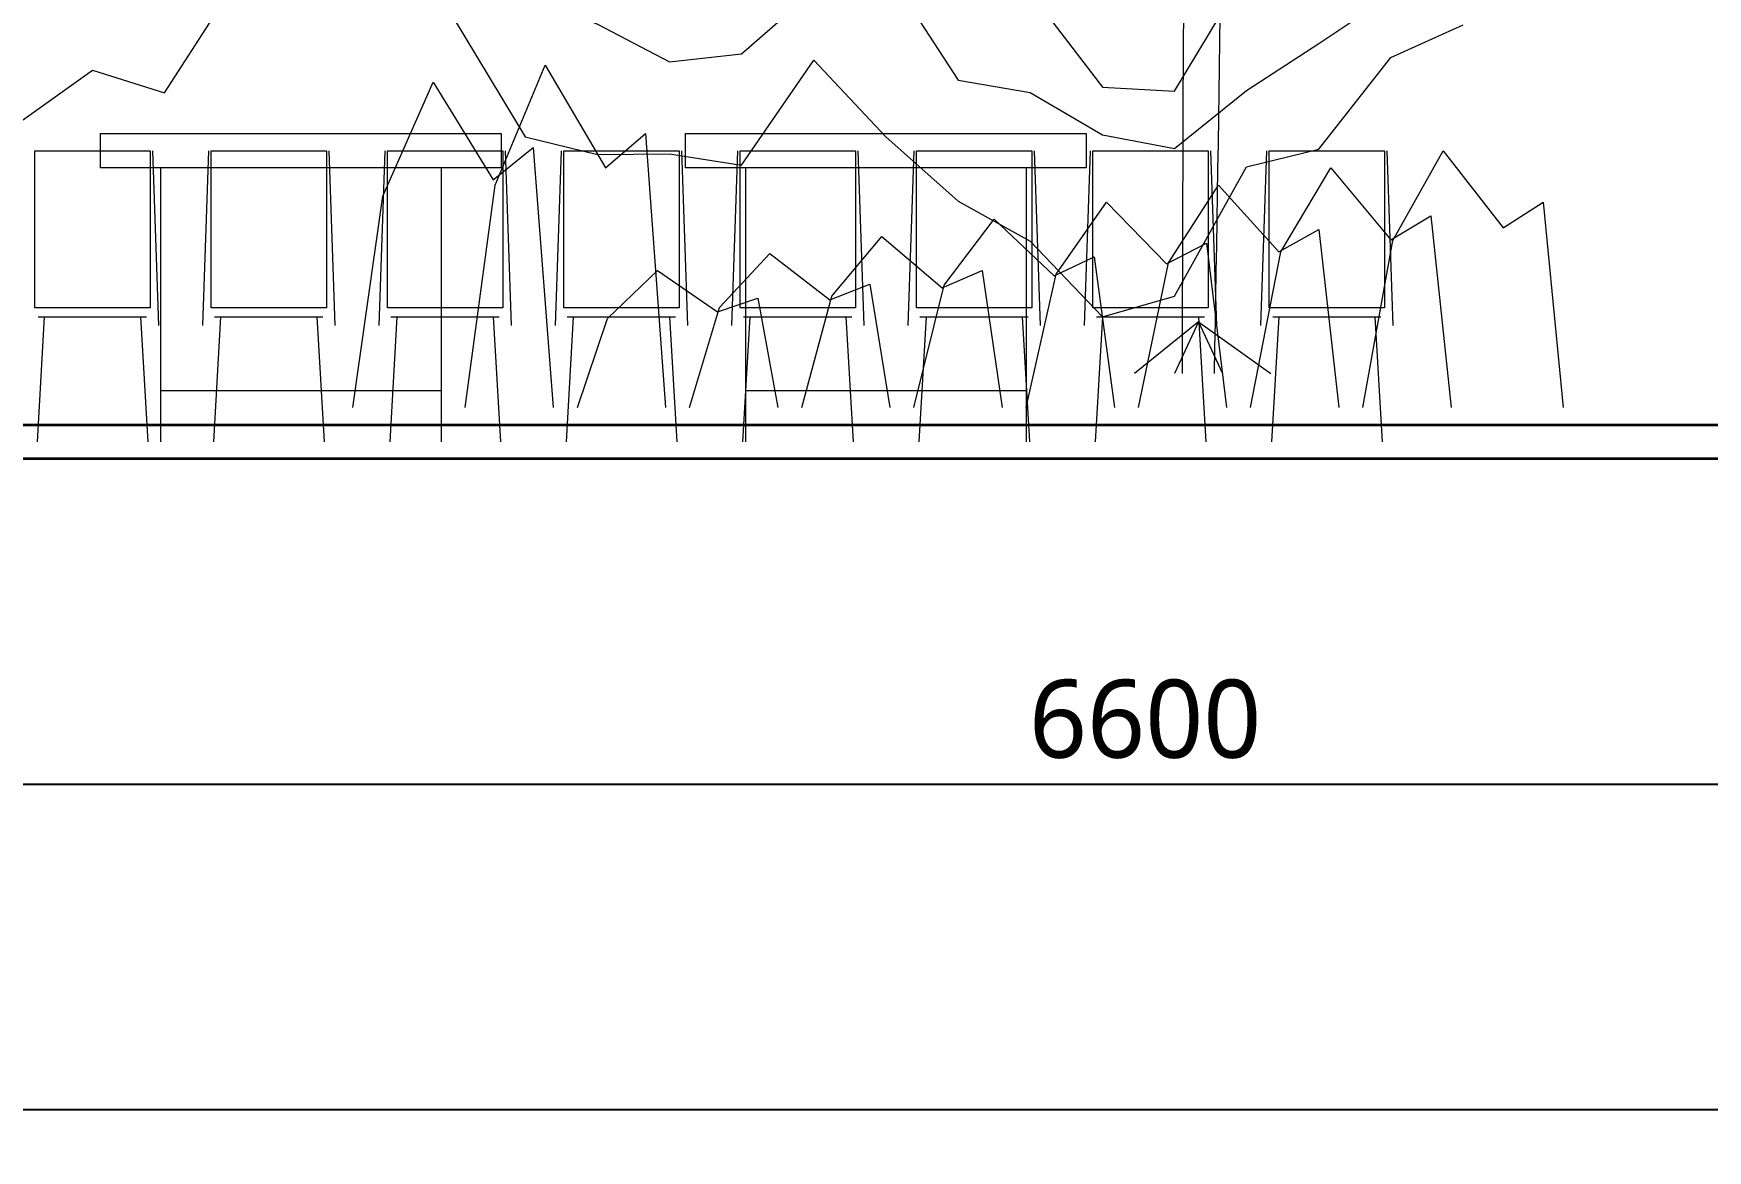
# Model space of a CAD drawing. Header units: millimetres. Extents: x -1800 to 33200, y -8500 to 38400.
# Drawn here: x 20107 to 24614, y 8338 to 11345 of the extents above; entities that cross this region are included whole.
import ezdxf

# ---------------------------------------------------------------- set-up
doc = ezdxf.new("R2010")
doc.units = ezdxf.units.MM
for name, color, linetype, lineweight in [('E-DIM', 7, 'Continuous', 13), ('E-FURNITURE', 7, 'Continuous', 18), ('E-LANDSCAPE', 8, 'Continuous', 9), ('E-OUTLINE', 7, 'Continuous', 35), ('E-PLANT', 3, 'Continuous', 13)]:
    doc.layers.add(name, color=color, linetype=linetype, lineweight=lineweight)
doc.styles.add('CJK', font='NotoSansCJK-Regular.ttc')
doc.styles.add('OpenSansCondensed-Light', font='OpenSansCondensed-Light.ttf')
doc.dimstyles.new('EZDXF', dxfattribs={"dimtxt": 0.25, "dimasz": 0.175, "dimexe": 0.375, "dimexo": 0.125, "dimgap": 0.1, "dimtad": 1, "dimlfac": 100, "dimzin": 12, "dimdsep": 46, "dimtxsty": 'OpenSansCondensed-Light', "dimblk": 'ARCHTICK', "dimcen": 2.5, "dimazin": 3, "dimtfac": 0.5, "dimtmove": 2, "dimatfit": 3})

# ---------------------------------------------------------------- blocks, each defined once
blk = doc.blocks.new('_ARCHTICK')
at = {"color": 0, "linetype": 'BYBLOCK', "const_width": 0.15}
blk.add_lwpolyline([(-0.5, -0.5), (0.5, 0.5)], dxfattribs=at)

msp = doc.modelspace()

# ---------------------------------------------------------------- linework, layer by layer
at = {"layer": 'E-FURNITURE'}
for p, q in [((20427.1, 11029.7), (20443.3, 10559.5)), ((20578.2, 11029.7), (20562, 10559.5)), ((20901.9, 11029.7), (20918.1, 10559.5)), ((21053, 11029.7), (21036.8, 10559.5)), ((21376.7, 11029.7), (21392.9, 10559.5)), ((21527.8, 11029.7), (21511.6, 10559.5)), ((21851.5, 11029.7), (21867.7, 10559.5)), ((22002.6, 11029.7), (21986.4, 10559.5)), ((22326.3, 11029.7), (22342.5, 10559.5)), ((22477.4, 11029.7), (22461.2, 10559.5)), ((22801.1, 11029.7), (22817.3, 10559.5)), ((22952.2, 11029.7), (22936, 10559.5)), ((23275.9, 11029.7), (23292.1, 10559.5)), ((23427, 11029.7), (23410.8, 10559.5)), ((23750.7, 11029.7), (23766.9, 10559.5)), ((20448.7, 10983.6), (20448.7, 10246.1)), ((21204.1, 10983.6), (21204.1, 10246.1)), ((22024.2, 10983.6), (22024.2, 10246.1)), ((22779.6, 10983.6), (22779.6, 10246.1)), ((20135.8, 10583), (20116.4, 10246.1)), ((20119.6, 10583), (20411, 10583)), ((20394.8, 10583), (20414.2, 10246.1)), ((20610.6, 10583), (20591.2, 10246.1)), ((20594.4, 10583), (20885.8, 10583)), ((20869.6, 10583), (20889, 10246.1)), ((21085.4, 10583), (21066, 10246.1)), ((21069.2, 10583), (21360.6, 10583)), ((21344.4, 10583), (21363.8, 10246.1)), ((21560.2, 10583), (21540.8, 10246.1)), ((21544, 10583), (21835.4, 10583)), ((21819.2, 10583), (21838.6, 10246.1)), ((22035, 10583), (22015.6, 10246.1)), ((22018.8, 10583), (22310.2, 10583)), ((22294, 10583), (22313.4, 10246.1)), ((22509.8, 10583), (22490.4, 10246.1)), ((22493.6, 10583), (22785, 10583)), ((22768.8, 10583), (22788.2, 10246.1)), ((22984.6, 10583), (22965.2, 10246.1)), ((22968.4, 10583), (23259.8, 10583)), ((23243.6, 10583), (23263, 10246.1)), ((23459.4, 10583), (23440, 10246.1)), ((23443.2, 10583), (23734.6, 10583)), ((23718.4, 10583), (23737.8, 10246.1)), ((20448.7, 10384.4), (21204.1, 10384.4)), ((22024.2, 10384.4), (22779.6, 10384.4))]:
    msp.add_line(p, q, dxfattribs=at)
for points in [[(20286.9, 11075.8), (21366, 11075.8), (21366, 10983.6), (20286.9, 10983.6)], [(21862.3, 11075.8), (22941.4, 11075.8), (22941.4, 10983.6), (21862.3, 10983.6)], [(20109.9, 11029.7), (20420.7, 11029.7), (20420.7, 10606.5), (20109.9, 10606.5)], [(20584.7, 11029.7), (20895.5, 11029.7), (20895.5, 10606.5), (20584.7, 10606.5)], [(21059.5, 11029.7), (21370.3, 11029.7), (21370.3, 10606.5), (21059.5, 10606.5)], [(21534.3, 11029.7), (21845.1, 11029.7), (21845.1, 10606.5), (21534.3, 10606.5)], [(22009.1, 11029.7), (22319.9, 11029.7), (22319.9, 10606.5), (22009.1, 10606.5)], [(22483.9, 11029.7), (22794.7, 11029.7), (22794.7, 10606.5), (22483.9, 10606.5)], [(22958.7, 11029.7), (23269.5, 11029.7), (23269.5, 10606.5), (22958.7, 10606.5)], [(23433.5, 11029.7), (23744.3, 11029.7), (23744.3, 10606.5), (23433.5, 10606.5)]]:
    msp.add_lwpolyline(points, close=True, dxfattribs=at)
at = {"layer": 'E-LANDSCAPE'}
for points in [[(20071, 11639.3), (20265.3, 11599.1), (20459.5, 11865.5), (20653.8, 12081.4), (20848, 12095), (21042.2, 11966.6), (21236.5, 11835.8), (21430.7, 11756.8), (21624.9, 11437.3), (21819.2, 11653.9), (22013.4, 11572.7), (22207.6, 11639.2), (22401.9, 11587.3), (22596.1, 11661), (22790.3, 11455.4), (22984.6, 11200.7), (23178.8, 11190.2), (23373.1, 11512.4), (23567.3, 11787.1), (23761.5, 11699.7), (23955.8, 11857.6)], [(20071, 11426.1), (20265.3, 11473.9), (20459.5, 11678.1), (20653.8, 11743.9), (20848, 11739.2), (21042.2, 11723.4), (21236.5, 11619.6), (21430.7, 11452.5), (21624.9, 11370.6), (21819.2, 11269.3), (22013.4, 11290.2), (22207.6, 11461.1), (22401.9, 11519.2), (22596.1, 11220.1), (22790.3, 11186.4), (22984.6, 11072.4), (23178.8, 11035.6), (23373.1, 11192.2), (23567.3, 11318.2), (23761.5, 11448.1), (23955.8, 11431)], [(20071, 11107.2), (20265.3, 11246.6), (20459.5, 11185.2), (20653.8, 11488.1), (20848, 11633.8), (21042.2, 11401.6), (21236.5, 11388.6), (21430.7, 11067.1), (21624.9, 11019.8), (21819.2, 11021.1), (22013.4, 10990.7), (22207.6, 11273.5), (22401.9, 11067.2), (22596.1, 10893.7), (22790.3, 10786.1), (22984.6, 10582.9), (23178.8, 10638.5), (23373.1, 10986.7), (23567.3, 11033.7), (23761.5, 11280.7), (23955.8, 11368.5)], [(21268.8, 10338.3), (21349.8, 10937.5), (21484.7, 11260.2), (21646.5, 10983.6), (21754.4, 11075.8), (21808.4, 10338.3)], [(20966.7, 10338.3), (21047.6, 10907.5), (21182.5, 11214.1), (21344.4, 10951.3), (21452.3, 11038.9), (21506.2, 10338.3)], [(23686, 10338.3), (23766.9, 10787.7), (23901.8, 11029.7), (24063.7, 10822.3), (24171.6, 10891.4), (24225.5, 10338.3)], [(23383.8, 10338.3), (23464.8, 10757.7), (23599.7, 10983.6), (23761.5, 10790), (23869.4, 10854.5), (23923.4, 10338.3)], [(23081.7, 10338.3), (23162.6, 10727.8), (23297.5, 10937.5), (23459.4, 10757.7), (23567.3, 10817.7), (23621.2, 10338.3)], [(22779.6, 10338.3), (22860.5, 10697.8), (22995.4, 10891.4), (23157.2, 10725.5), (23265.1, 10780.8), (23319.1, 10338.3)], [(22477.4, 10338.3), (22558.3, 10667.9), (22693.2, 10845.3), (22855.1, 10693.2), (22963, 10743.9), (23017, 10338.3)], [(22175.3, 10338.3), (22256.2, 10637.9), (22391.1, 10799.2), (22552.9, 10660.9), (22660.9, 10707), (22714.8, 10338.3)], [(21873.1, 10338.3), (21954.1, 10607.9), (22088.9, 10753.1), (22250.8, 10628.7), (22358.7, 10670.2), (22412.7, 10338.3)], [(21571, 10338.3), (21651.9, 10578), (21786.8, 10707), (21948.7, 10596.4), (22056.6, 10633.3), (22110.5, 10338.3)]]:
    msp.add_lwpolyline(points, dxfattribs=at)
at = {"layer": 'E-OUTLINE'}
msp.add_line((0, 10292.2), (32200, 10292.2), dxfattribs=at)
msp.add_lwpolyline([(0, 16100), (32200, 16100), (32200, 10200), (0, 10200)], close=True, dxfattribs=at)
at = {"layer": 'E-PLANT'}
for q in [(23070.9, 10430.5), (23178.8, 10430.5), (23308.3, 10430.5), (23437.8, 10430.5)]:
    msp.add_line((23243.6, 10568.8), q, dxfattribs=at)
for points in [[(23286.7, 10430.5), (23308.3, 12629.1), (23265.1, 14827.8)], [(23200.4, 10430.5), (23222, 12629.1), (23286.7, 14339.2)]]:
    msp.add_spline(points, degree=3, dxfattribs=at)

# ---------------------------------------------------------------- dimensions: what is measured, and where the dimension line sits
at = {"layer": 'E-DIM'}
for base, p1, p2 in [((0, 8448.4), (0, 10200), (32200, 10200)), ((19800, 9324.2), (19800, 10200), (26400, 10200))]:
    msp.add_linear_dim(base=base, p1=p1, p2=p2, dimstyle='EZDXF', override={"dimtxt": 210, "dimasz": 100, "dimexe": 110, "dimexo": 90, "dimgap": 70, "dimtad": 1, "dimdec": 0, "dimlfac": 1, "dimtxsty": 'CJK'}, dxfattribs=at).render()

doc.saveas('drawing.dxf')
